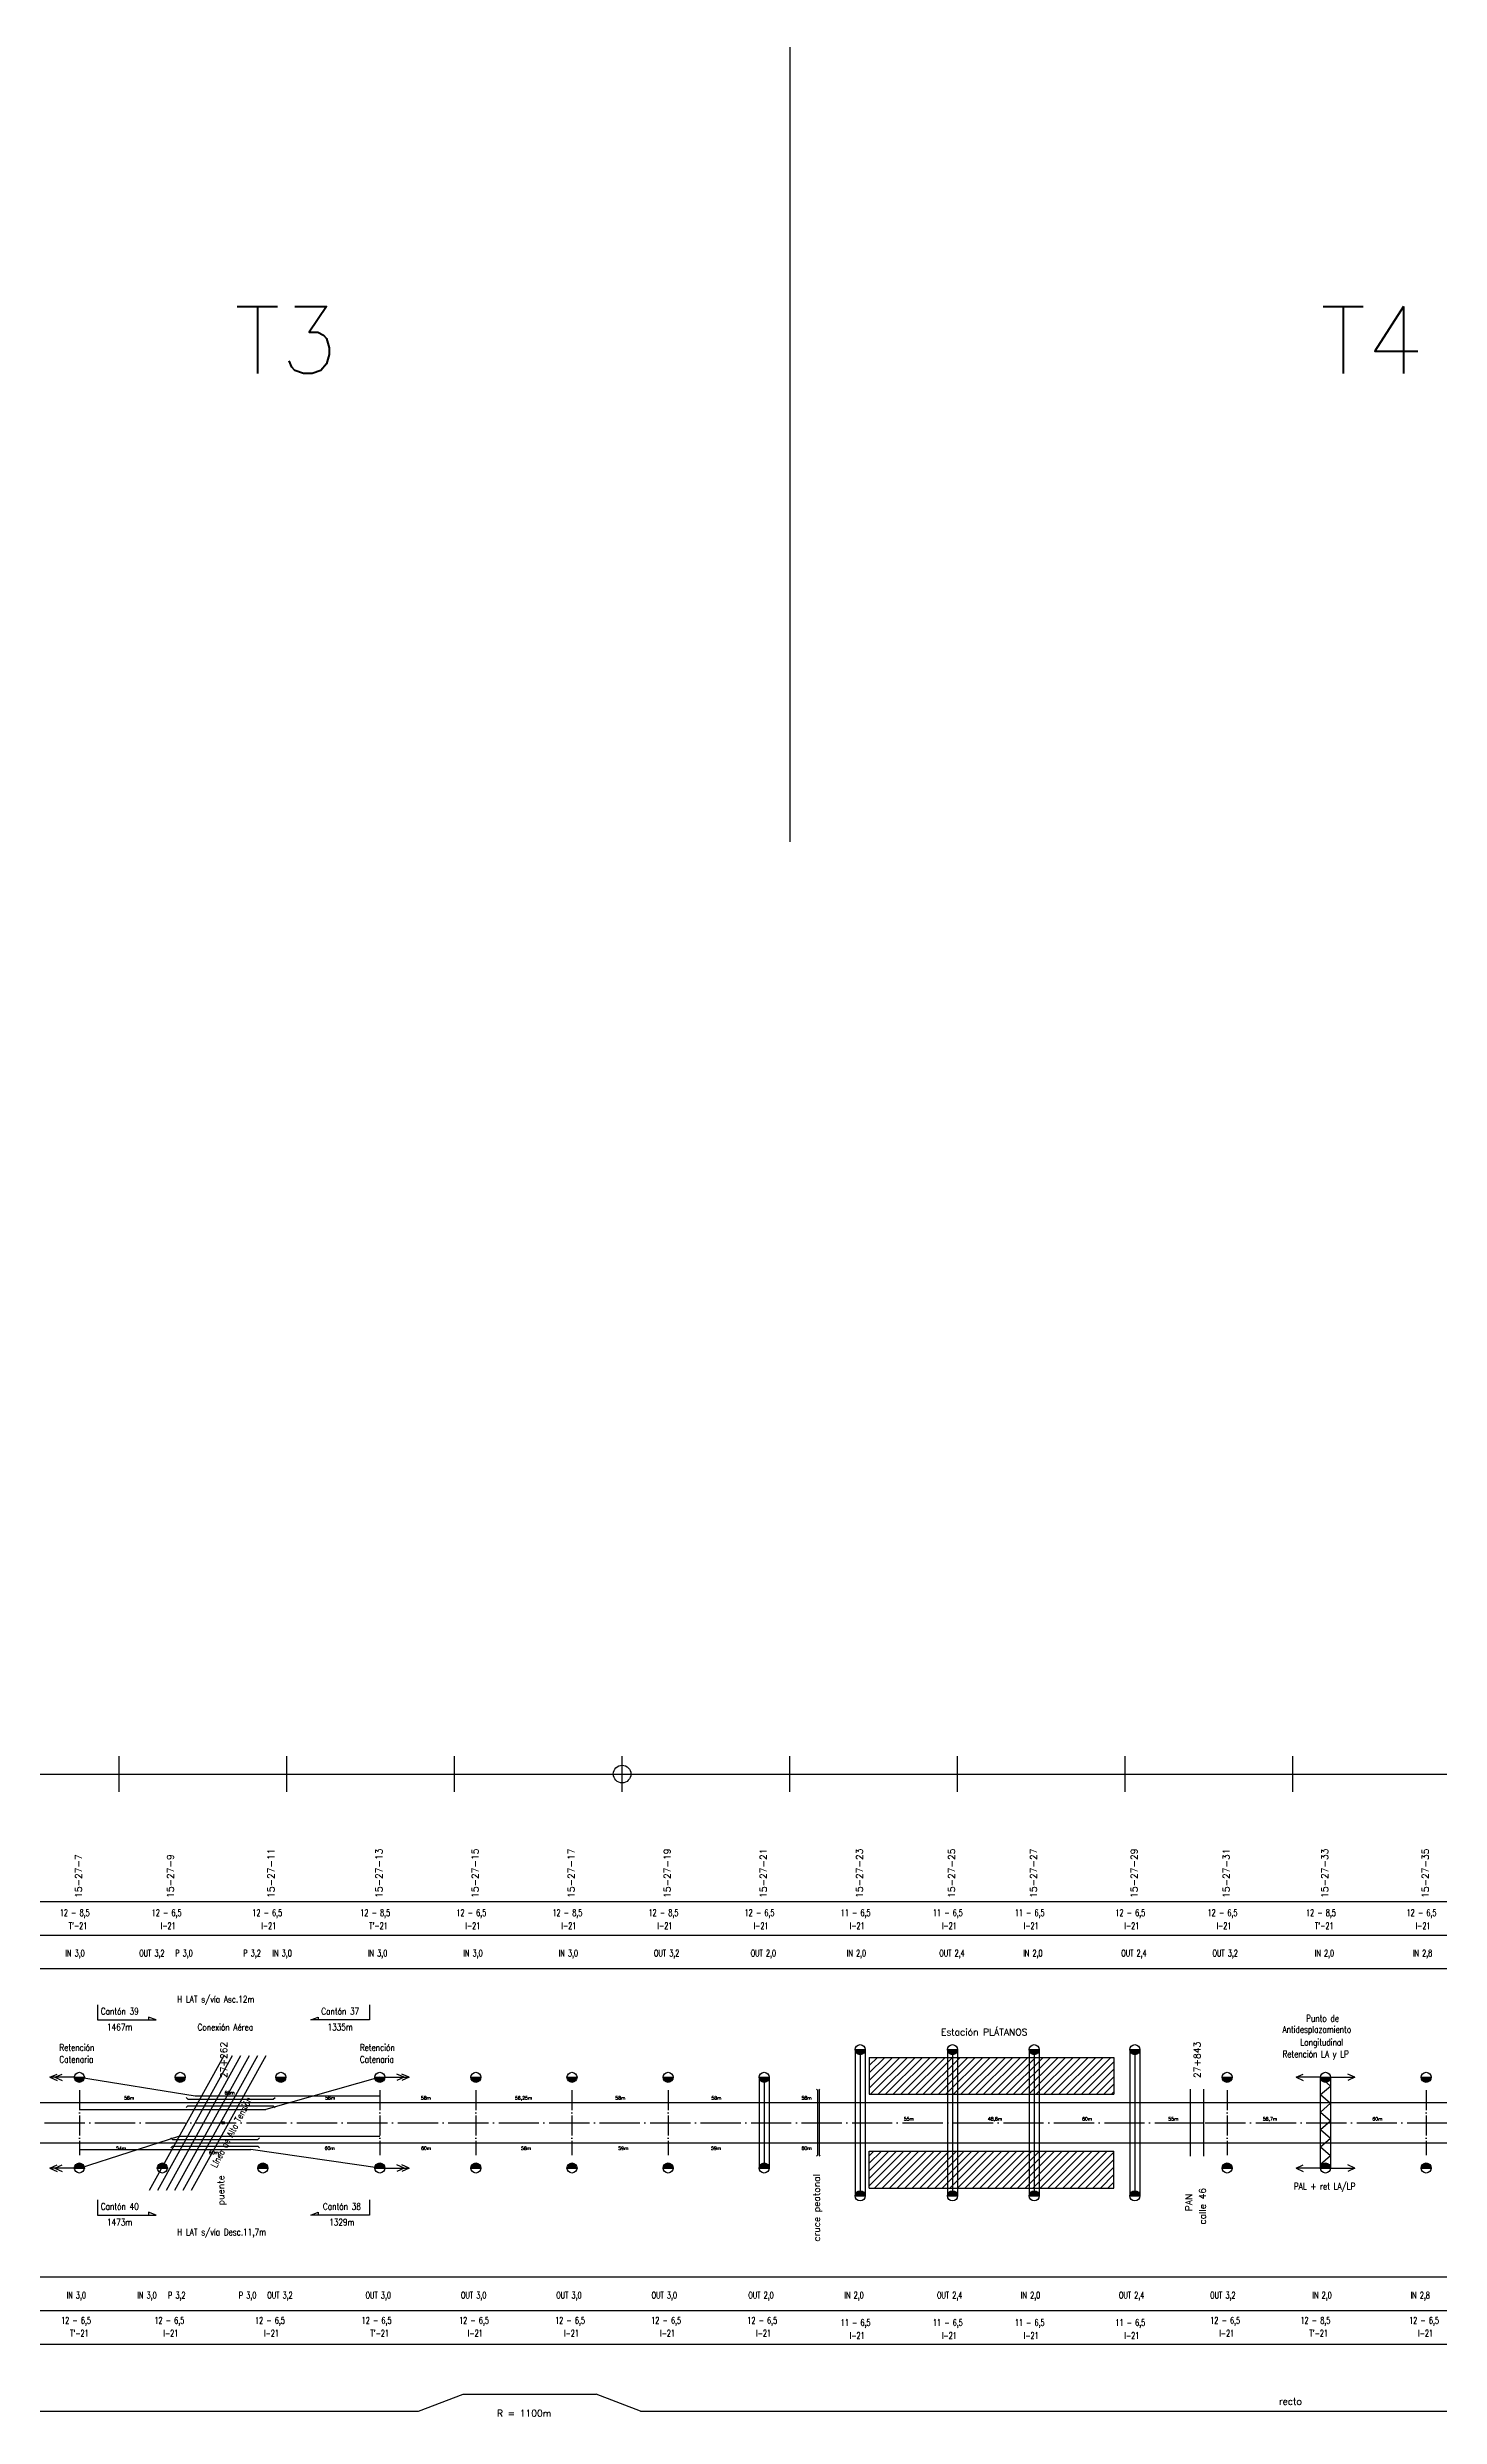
# Model space of a CAD drawing. Header units: millimetres. Extents: x 63 to 27368, y 135 to 1565.
# Drawn here: x 1725 to 2556, y 152 to 1565 of the extents above; entities that cross this region are included whole.
import ezdxf

# ---------------------------------------------------------------- set-up
doc = ezdxf.new("R2010")
doc.units = ezdxf.units.MM
doc.linetypes.add('ACAD_ISO04W100', pattern=[30, 24, -3, 0, -3])
for name, color, linetype in [('catenaria via ascendente', 7, 'Continuous'), ('Eje de entrevías', 1, 'Continuous'), ('longitud vano', 7, 'Continuous'), ('Nº de poste', 6, 'Continuous'), ('progresivas', 4, 'Continuous'), ('TEXTOS', 3, 'Continuous')]:
    doc.layers.add(name, color=color, linetype=linetype)
doc.styles.add('STYLE1', font='romans.shx')
doc.linetypes.add('FENCELINE1', pattern='A,6.35,-2.54,[133,ltypeshp.shx,S=2.54,R=0,X=-2.54,Y=0],-2.54,25.4', length=36.83)

msp = doc.modelspace()

# ---------------------------------------------------------------- hatches: boundary and pattern name
for points in [[(2213.2, 370.6), (2207.2, 370.6, 1)], [(2268.2, 370.6), (2262.2, 370.6, 1)], [(2317, 370.6), (2311, 370.6, 1)], [(2377, 370.6), (2371, 370.6, 1)], [(1747.5, 354.1), (1741.5, 354.1, 1)], [(1807.7, 354.1), (1801.7, 354.1, 1)], [(1867.7, 354.1), (1861.7, 354.1, 1)], [(1926.7, 354.1), (1920.7, 354.1, 1)], [(1984, 354.1), (1978, 354.1, 1)], [(2041.3, 354.1), (2035.3, 354.1, 1)], [(2098.6, 354.1), (2092.6, 354.1, 1)], [(2155.9, 354.1), (2149.9, 354.1, 1)], [(2432, 354.1), (2426, 354.1, 1)], [(2490.7, 354.1), (2484.7, 354.1, 1)], [(2550.7, 354.1), (2544.7, 354.1, 1)], [(1747.5, 300), (1741.5, 300, -1)], [(1797, 300), (1791, 300, -1)], [(1857, 300), (1851, 300, -1)], [(1926.7, 300), (1920.7, 300, -1)], [(1984, 300), (1978, 300, -1)], [(2041.3, 300), (2035.3, 300, -1)], [(2098.6, 300), (2092.6, 300, -1)], [(2155.9, 300), (2149.9, 300, -1)], [(2432, 300), (2426, 300, -1)], [(2490.7, 300), (2484.7, 300, -1)], [(2550.7, 300), (2544.7, 300, -1)], [(2213.2, 283.4), (2207.2, 283.4, -1)], [(2268.2, 283.4), (2262.2, 283.4, -1)], [(2317, 283.4), (2311, 283.4, -1)], [(2377, 283.4), (2371, 283.4, -1)]]:
    msp.add_hatch(color=256).paths.add_polyline_path(points)
h = msp.add_hatch()
h.set_pattern_fill('ANSI31', color=8, style=0)
h.paths.add_polyline_path([(2215.6, 366), (2361.5, 366), (2361.5, 344), (2215.6, 344)])
h = msp.add_hatch()
h.set_pattern_fill('ANSI31', color=8, style=0)
h.paths.add_polyline_path([(2215.6, 310), (2361.5, 310), (2361.5, 288), (2215.6, 288)])

# ---------------------------------------------------------------- linework, layer by layer
for p, q in [((2168.2, 1565.1), (2168.2, 1091.2)), ((1768.2, 524.4), (1768.2, 545.6)), ((1868.2, 524.4), (1868.2, 545.6)), ((1968.2, 524.4), (1968.2, 545.6)), ((2068.2, 524.4), (2068.2, 545.6)), ((2168.2, 524.4), (2168.2, 545.6)), ((2268.2, 524.4), (2268.2, 545.6)), ((2368.2, 524.4), (2368.2, 545.6)), ((2468.2, 524.4), (2468.2, 545.6)), ((68.2, 535), (27368.2, 535)), ((68.2, 459), (27368.2, 459)), ((68.2, 439), (27368.2, 439)), ((68.2, 419), (27368.2, 419)), ((1755.3, 397.4), (1755.3, 388.3)), ((1917.5, 397.4), (1917.5, 388.3)), ((1755.3, 388.3), (1790.3, 388.3)), ((1790.3, 388.3), (1785.8, 390)), ((1785.8, 390), (1785.8, 388.3)), ((1882.5, 388.3), (1887, 390)), ((1917.5, 388.3), (1882.5, 388.3)), ((1887, 390), (1887, 388.3)), ((2207.2, 370.6), (2213.2, 370.6)), ((2207.2, 370.6), (2207.2, 283.4)), ((2210.2, 367.6), (2210.2, 286.4)), ((2213.2, 370.6), (2213.2, 283.4)), ((2262.2, 370.6), (2268.2, 370.6)), ((2262.2, 370.6), (2262.2, 283.4)), ((2265.2, 367.6), (2265.2, 286.4)), ((2268.2, 370.6), (2268.2, 283.4)), ((2311, 370.6), (2317, 370.6)), ((2311, 370.6), (2311, 283.4)), ((2314, 367.6), (2314, 286.4)), ((2317, 370.6), (2317, 283.4)), ((2371, 370.6), (2377, 370.6)), ((2371, 370.6), (2371, 283.4)), ((2374, 367.6), (2374, 286.4)), ((2377, 370.6), (2377, 283.4)), ((1726.9, 354.1), (1731.2, 356)), ((1741.5, 354.1), (1726.9, 354.1)), ((1726.9, 354.1), (1731.2, 352.2)), ((1729.9, 354.1), (1734.2, 356)), ((1729.9, 354.1), (1734.2, 352.2)), ((1741.5, 354.1), (1747.5, 354.1)), ((1801.7, 354.1), (1807.7, 354.1)), ((1861.7, 354.1), (1867.7, 354.1)), ((1920.7, 354.1), (1926.7, 354.1)), ((1926.7, 354.1), (1941.2, 354.1)), ((1938.3, 354.1), (1933.9, 356)), ((1938.3, 354.1), (1933.9, 352.2)), ((1941.2, 354.1), (1936.9, 356)), ((1941.2, 354.1), (1936.9, 352.2)), ((1978, 354.1), (1984, 354.1)), ((2035.3, 354.1), (2041.3, 354.1)), ((2092.6, 354.1), (2098.6, 354.1)), ((2149.9, 354.1), (2155.9, 354.1)), ((2149.9, 354.1), (2149.9, 300)), ((2155.9, 354.1), (2155.9, 300)), ((2215.6, 366), (2215.6, 344)), ((2215.6, 366), (2361.5, 366)), ((2361.5, 366), (2361.5, 344)), ((2426, 354.1), (2432, 354.1)), ((2470.1, 354.1), (2474.4, 356)), ((2484.7, 354.1), (2470.1, 354.1)), ((2470.1, 354.1), (2474.4, 352.2)), ((2484.7, 354.1), (2490.7, 354.1)), ((2484.7, 300), (2484.7, 354.1)), ((2484.7, 354.1), (2490.7, 348.9)), ((2490.7, 354.1), (2490.7, 300)), ((2490.7, 354.1), (2505.2, 354.1)), ((2505.2, 354.1), (2500.9, 356)), ((2505.2, 354.1), (2500.9, 352.2)), ((2544.7, 354.1), (2550.7, 354.1)), ((1809.2, 341), (1808.2, 342.1)), ((1809.2, 341), (1860.1, 341)), ((1860.1, 341), (1861.2, 342.1)), ((2152.9, 351.1), (2152.9, 303)), ((2184.7, 346.5), (2184.2, 347)), ((2185.7, 346.5), (2186.2, 347)), ((2215.6, 344), (2361.5, 344)), ((2407, 347), (2407, 307)), ((2415, 347), (2415, 307)), ((2484.7, 343.8), (2490.7, 348.9)), ((2484.7, 343.8), (2490.7, 338.6)), ((1809.2, 337), (1808.2, 336)), ((1809.2, 337), (1860.1, 337)), ((1860.1, 337), (1861.2, 336)), ((2184.7, 327), (2185.7, 327)), ((2407, 327), (2415, 327)), ((2484.7, 333.4), (2490.7, 338.6)), ((2484.7, 333.4), (2490.7, 328.2)), ((2484.7, 323), (2490.7, 328.2)), ((1800, 317), (1799, 318.1)), ((1800, 313), (1799, 312)), ((1800, 317), (1850.9, 317)), ((1800, 313), (1850.9, 313)), ((1850.9, 317), (1852, 318.1)), ((1850.9, 313), (1852, 312)), ((2484.7, 323), (2490.7, 317.8)), ((2484.7, 312.7), (2490.7, 317.8)), ((2484.7, 312.7), (2490.7, 307.5)), ((1726.9, 300), (1731.2, 301.9)), ((1741.5, 300), (1726.9, 300)), ((1726.9, 300), (1731.2, 298)), ((1729.9, 300), (1734.2, 301.9)), ((1729.9, 300), (1734.2, 298)), ((1741.5, 300), (1747.5, 300)), ((1791, 300), (1797, 300)), ((1851, 300), (1857, 300)), ((1920.7, 300), (1926.7, 300)), ((1926.7, 300), (1941.2, 300)), ((1938.3, 300), (1933.9, 301.9)), ((1938.3, 300), (1933.9, 298)), ((1941.2, 300), (1936.9, 301.9)), ((1941.2, 300), (1936.9, 298)), ((1978, 300), (1984, 300)), ((2035.3, 300), (2041.3, 300)), ((2092.6, 300), (2098.6, 300)), ((2149.9, 300), (2155.9, 300)), ((2184.7, 307.6), (2184.2, 307.1)), ((2185.7, 307.6), (2186.2, 307.1)), ((2215.6, 288), (2215.6, 310)), ((2215.6, 310), (2361.5, 310)), ((2361.5, 288), (2361.5, 310)), ((2426, 300), (2432, 300)), ((2470.1, 300), (2474.4, 301.9)), ((2484.7, 300), (2470.1, 300)), ((2470.1, 300), (2474.4, 298)), ((2484.7, 302.3), (2490.7, 307.5)), ((2484.7, 302.3), (2485.3, 301.8)), ((2484.7, 300), (2490.7, 300)), ((2490.7, 300), (2505.2, 300)), ((2505.2, 300), (2500.9, 301.9)), ((2505.2, 300), (2500.9, 298)), ((2544.7, 300), (2550.7, 300)), ((2207.2, 283.4), (2213.2, 283.4)), ((2215.6, 288), (2361.5, 288)), ((2262.2, 283.4), (2268.2, 283.4)), ((2311, 283.4), (2317, 283.4)), ((2371, 283.4), (2377, 283.4)), ((1755.3, 281), (1755.3, 271.9)), ((1755.3, 271.9), (1790.3, 271.9)), ((1790.3, 271.9), (1785.8, 273.6)), ((1785.8, 273.6), (1785.8, 271.9)), ((1882.5, 271.9), (1887, 273.6)), ((1917.5, 271.9), (1882.5, 271.9)), ((1887, 273.6), (1887, 271.9)), ((1917.5, 281), (1917.5, 271.9)), ((68.2, 235), (27368.2, 235)), ((68.2, 215), (27368.2, 215)), ((68.2, 195), (27368.2, 195)), ((1946.8, 155), (1973.4, 165)), ((1973.4, 165), (2052.7, 165)), ((2079.2, 155), (2052.7, 165)), ((68.2, 155), (1946.8, 155)), ((2079.2, 155), (5096.4, 155))]:
    msp.add_line(p, q)
at = {"linetype": 'FENCELINE1', "ltscale": 0.25}
for p, q in [((1786.4, 286.8), (1830.9, 367.2)), ((1791.4, 286.8), (1835.9, 367.2)), ((1796.4, 286.8), (1840.9, 367.2)), ((1801.4, 286.8), (1845.9, 367.2)), ((1806.4, 286.8), (1850.9, 367.2)), ((1811.4, 286.8), (1855.9, 367.2))]:
    msp.add_line(p, q, dxfattribs=at)
at = {"linetype": 'ACAD_ISO04W100', "ltscale": 0.5}
for p, q in [((1744.5, 346.5), (1744.5, 307.6)), ((1923.7, 346.5), (1923.7, 307.6)), ((1981, 346.5), (1981, 307.6)), ((2038.3, 346.5), (2038.3, 307.6)), ((2095.6, 346.5), (2095.6, 307.6)), ((2429, 346.5), (2429, 307.6)), ((2547.7, 346.5), (2547.7, 307.6))]:
    msp.add_line(p, q, dxfattribs=at)
at = {"ltscale": 0.5}
for p, q in [((2184.7, 346.5), (2184.7, 307.6)), ((2185.7, 346.5), (2185.7, 307.6))]:
    msp.add_line(p, q, dxfattribs=at)
for centre, radius in [((2068.2, 535), 5.24), ((2210.2, 370.6), 3), ((2265.2, 370.6), 3), ((2314, 370.6), 3), ((2374, 370.6), 3), ((1744.5, 354.1), 3), ((1804.7, 354.1), 3), ((1864.7, 354.1), 3), ((1923.7, 354.1), 3), ((1981, 354.1), 3), ((2038.3, 354.1), 3), ((2095.6, 354.1), 3), ((2152.9, 354.1), 3), ((2429, 354.1), 3), ((2487.7, 354.1), 3), ((2547.7, 354.1), 3), ((1830.2, 327), 0.804), ((1744.5, 300), 3), ((1794, 300), 3), ((1854, 300), 3), ((1923.7, 300), 3), ((1981, 300), 3), ((2038.3, 300), 3), ((2095.6, 300), 3), ((2152.9, 300), 3), ((2429, 300), 3), ((2487.7, 300), 3), ((2547.7, 300), 3), ((2210.2, 283.4), 3), ((2265.2, 283.4), 3), ((2314, 283.4), 3), ((2374, 283.4), 3)]:
    msp.add_circle(centre, radius)
at = {"layer": 'catenaria via ascendente', "color": 6}
for p, q in [((1744.5, 354.1), (1813.6, 343)), ((1923.7, 354.1), (1855.7, 335)), ((1813.6, 343), (1923.7, 343)), ((1744.5, 335), (1855.7, 335)), ((1744.5, 300), (1803.9, 319)), ((1744.5, 311), (1846.8, 311)), ((1803.9, 319), (1923.7, 319)), ((1923.7, 300), (1846.8, 311))]:
    msp.add_line(p, q, dxfattribs=at)
at = {"layer": 'catenaria via ascendente'}
for p, q in [((68.2, 339), (26678.8, 339)), ((68.2, 315), (26678.8, 315))]:
    msp.add_line(p, q, dxfattribs=at)
at = {"layer": 'Eje de entrevías', "linetype": 'ACAD_ISO04W100'}
msp.add_line((68.2, 327), (27368.2, 327), dxfattribs=at)

# ---------------------------------------------------------------- texts
at = {"color": 3, "linetype": 'Continuous', "style": 'STYLE1'}
for s, p in [('T3', (1837, 1370.5)), ('T4', (2484.5, 1370.5))]:
    msp.add_text(s, height=40, dxfattribs=at).set_placement(p)
at = {"linetype": 'Continuous', "style": 'STYLE1', "width": 0.8}
for s, p in [('H LAT s/vía Asc.12m', (1802.8, 398.7)), ('Cantón 39', (1757.3, 391.5)), ('1467m', (1761, 382.1)), ('Conexión Aérea', (1815, 382)), ('Cantón 37', (1888.8, 391.5)), ('1335m', (1892.5, 382.1)), ('Antidesplazamiento', (2462, 380.7)), ('Punto de', (2476.1, 387.3)), ('Retención', (1732.6, 369.9)), ('Retención', (1911.8, 369.9)), ('Retención LA y LP', (2462, 366)), ('Longitudinal', (2472.7, 373)), ('Catenaria', (1732.6, 362.8)), ('Catenaria', (1911.8, 362.8)), ('PAL + ret LA/LP', (2468.8, 287.1)), ('Cantón 40', (1757.3, 275.1)), ('1473m', (1761, 265.7)), ('Cantón 38', (1889.8, 275.1)), ('1329m', (1893.5, 265.7)), ('H LAT s/vía Desc.11,7m', (1802.8, 259.8))]:
    msp.add_text(s, height=4, dxfattribs=at).set_placement(p)
msp.add_text('Línea de Alta Tensión', height=4, rotation=62.5852, dxfattribs=at).set_placement((1826.3, 299.8))
at = {"layer": 'longitud vano', "linetype": 'Continuous', "style": 'STYLE1'}
for s, p in [('58m', (1771.2, 340.8)), ('60m', (1831.1, 343.9)), ('58m', (1891.1, 340.8)), ('58m', (1948.2, 340.8)), ('56,25m', (2004.3, 340.8)), ('58m', (2064.1, 340.8)), ('58m', (2121.4, 340.8)), ('58m', (2175.2, 340.8)), ('55m', (2236.2, 328.3)), ('48,8m', (2286.3, 328.3)), ('60m', (2342.5, 328.3)), ('55m', (2393.9, 328.3)), ('58,7m', (2450.3, 328.3)), ('60m', (2515.6, 328.3)), ('54m', (1766.4, 310.8)), ('60m', (1890.8, 310.8)), ('60m', (1948.3, 310.8)), ('58m', (2007.9, 310.8)), ('59m', (2065.9, 310.8)), ('59m', (2121.2, 310.8)), ('60m', (2175.2, 310.8)), ('60m', (1821.8, 308.2))]:
    msp.add_text(s, height=2, dxfattribs=at).set_placement(p)
at = {"layer": 'Nº de poste', "linetype": 'Continuous', "style": 'STYLE1'}
for s, p in [('15-27-7', (1746, 461.1)), ('15-27-9', (1800.8, 461.1)), ('15-27-11', (1860.8, 461.1)), ('15-27-13', (1925.2, 461.1)), ('15-27-15', (1982.5, 461.1)), ('15-27-17', (2039.8, 461.1)), ('15-27-19', (2097.1, 461.1)), ('15-27-21', (2154.4, 461.1)), ('15-27-23', (2211.7, 461.1)), ('15-27-25', (2266.7, 461.1)), ('15-27-27', (2315.5, 461.1)), ('15-27-29', (2375.5, 461.1)), ('15-27-31', (2430.5, 461.1)), ('15-27-33', (2489.2, 461.1)), ('15-27-35', (2549.2, 461.1))]:
    msp.add_text(s, height=4, rotation=90, dxfattribs=at).set_placement(p)
at = {"layer": 'progresivas', "linetype": 'Continuous', "style": 'STYLE1'}
for s, p in [('27+262', (1832.6, 353.7)), ('27+843', (2413.1, 353.7))]:
    msp.add_text(s, height=4, rotation=90, dxfattribs=at).set_placement(p)
at = {"layer": 'TEXTOS', "linetype": 'Continuous', "style": 'STYLE1', "width": 0.7}
for s, p in [('12 - 8,5', (1732.9, 450.3)), ('12 - 6,5', (1787.7, 450.3)), ('12 - 6,5', (1847.7, 450.3)), ('12 - 8,5', (1912.1, 450.3)), ('12 - 6,5', (1969.4, 450.3)), ('12 - 8,5', (2026.7, 450.3)), ('12 - 8,5', (2084, 450.3)), ('12 - 6,5', (2141.3, 450.3)), ('11 - 6,5', (2198.6, 450.3)), ('11 - 6,5', (2253.6, 450.3)), ('11 - 6,5', (2302.4, 450.3)), ('12 - 6,5', (2362.4, 450.3)), ('12 - 6,5', (2417.4, 450.3)), ('12 - 8,5', (2476.1, 450.3)), ('12 - 6,5', (2536.1, 450.3)), ("T'-21", (1738.2, 442.5)), ('I-21', (1793, 442.5)), ('I-21', (1853, 442.5)), ("T'-21", (1917.4, 442.5)), ('I-21', (1974.7, 442.5)), ('I-21', (2032, 442.5)), ('I-21', (2089.3, 442.5)), ('I-21', (2146.6, 442.5)), ('I-21', (2203.9, 442.5)), ('I-21', (2258.9, 442.5)), ('I-21', (2307.7, 442.5)), ('I-21', (2367.7, 442.5)), ('I-21', (2422.7, 442.5)), ("T'-21", (2481.4, 442.5)), ('I-21', (2541.4, 442.5)), ('IN 3,0', (1736.2, 426.2)), ('OUT 3,2', (1780.2, 426.2)), ('P 3,0', (1801.7, 426.2)), ('P 3,2', (1842.3, 426.2)), ('IN 3,0', (1859.7, 426.2)), ('IN 3,0', (1916.6, 426.2)), ('IN 3,0', (1973.5, 426.2)), ('IN 3,0', (2030.4, 426.2)), ('OUT 3,2', (2087.2, 426.2)), ('OUT 2,0', (2144.9, 426.2)), ('IN 2,0', (2202.2, 426.2)), ('OUT 2,4', (2257.4, 426.2)), ('IN 2,0', (2307.4, 426.2)), ('OUT 2,4', (2365.9, 426.2)), ('OUT 3,2', (2420.3, 426.2)), ('IN 2,0', (2481.3, 426.2)), ('IN 2,8', (2539.8, 426.2)), ('IN 3,0', (1736.9, 222.1)), ('IN 3,0', (1779.1, 222.1)), ('P 3,2', (1797.4, 222.1)), ('P 3,0', (1839.6, 222.1)), ('OUT 3,2', (1856.6, 222.1)), ('OUT 3,0', (1915.2, 222.1)), ('OUT 3,0', (1972.1, 222.1)), ('OUT 3,0', (2028.9, 222.1)), ('OUT 3,0', (2085.8, 222.1)), ('OUT 2,0', (2143.5, 222.1)), ('IN 2,0', (2200.8, 222.1)), ('OUT 2,4', (2256, 222.1)), ('IN 2,0', (2306, 222.1)), ('OUT 2,4', (2364.5, 222.1)), ('OUT 3,2', (2418.9, 222.1)), ('IN 2,0', (2479.9, 222.1)), ('IN 2,8', (2538.4, 222.1)), ('12 - 6,5', (1733.7, 207.1)), ("T'-21", (1739, 199.4)), ('12 - 6,5', (1789.3, 207.1)), ('I-21', (1794.6, 199.4)), ('12 - 6,5', (1849.3, 207.1)), ('I-21', (1854.6, 199.4)), ('12 - 6,5', (1912.9, 207.1)), ("T'-21", (1918.1, 199.4)), ('12 - 6,5', (1971, 207.1)), ('I-21', (1976.2, 199.4)), ('12 - 6,5', (2028.3, 207.1)), ('I-21', (2033.5, 199.4)), ('12 - 6,5', (2085.6, 207.1)), ('I-21', (2090.8, 199.4)), ('12 - 6,5', (2142.9, 207.1)), ('I-21', (2148.1, 199.4)), ('11 - 6,5', (2198.6, 205.8)), ('I-21', (2203.9, 198)), ('11 - 6,5', (2253.6, 205.8)), ('I-21', (2258.9, 198)), ('11 - 6,5', (2302.4, 205.8)), ('I-21', (2307.7, 198)), ('11 - 6,5', (2362.4, 205.8)), ('I-21', (2367.7, 198)), ('12 - 6,5', (2419, 207.1)), ('I-21', (2424.3, 199.4)), ('12 - 8,5', (2472.8, 207.1)), ("T'-21", (2478.1, 199.4)), ('12 - 6,5', (2537.6, 207.1)), ('I-21', (2542.9, 199.4))]:
    msp.add_text(s, height=4, dxfattribs=at).set_placement(p)
at = {"layer": 'TEXTOS', "linetype": 'Continuous', "style": 'STYLE1'}
for s, p in [('Estación PLÁTANOS', (2258.3, 379.1)), ('R = 1100m', (1993.6, 151.7)), ('recto', (2459.9, 158.8))]:
    msp.add_text(s, height=4, dxfattribs=at).set_placement(p)
for s, p in [('puente', (1830.9, 277.7)), ('cruce peatonal', (2186.2, 256.1)), ('PAN', (2408.1, 274.2)), ('calle 46', (2416.3, 266.3))]:
    msp.add_text(s, height=4, rotation=90, dxfattribs=at).set_placement(p)

doc.saveas('drawing.dxf')
